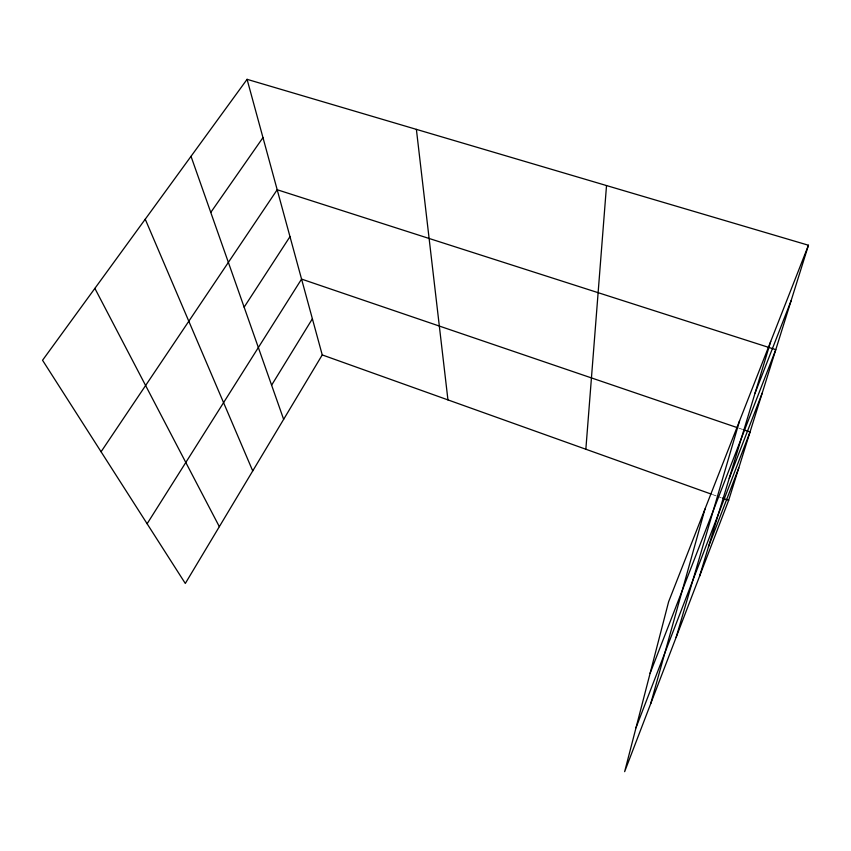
<?xml version="1.0" encoding="UTF-8"?>
<svg xmlns="http://www.w3.org/2000/svg" width="851" height="851" viewBox="0 0 851 851"><rect width="100%" height="100%" fill="white"/><g stroke="black" fill="none" stroke-linecap="round" stroke-linejoin="round"><path stroke-width="0.64" stroke-dasharray="4.25 3.19" d="M738.859 428.17L742.593 429.436M712.393 494.516L716.148 495.856M717.404 496.314L721.148 497.654"/><path stroke-width="1.28" d="M585.85 449.243L606.518 185.561M650.696 703.692L704.979 509.026M676.141 637.335L739.583 420.798M699.565 576.223L770.729 341.411M808.45 245.237L668.641 601.689L624.645 771.666L728.658 500.335L808.45 245.237L247.077 79.334L42.55 360.26L185.305 583.456L322.242 354.92L247.077 79.334M636.005 727.743L750.039 431.978L743.827 429.861M708.5 546.746L738.796 467.922M729.233 478.315L762.188 393.119M650.1 673.311L775.782 349.665L277.192 189.741L101.078 451.764M755.071 393.056L791.09 300.733M271.607 385.173L312.381 318.785M147.117 523.759L301.562 279.096L737.626 427.745M244.141 307.168L289.978 236.652M210.771 212.42L262.97 137.617M322.242 354.92L711.149 494.069M722.403 498.101L728.658 500.335M94.876 288.383L219.335 526.663M145.244 219.207L252.726 470.922M191.018 156.329L283.638 419.341M416.384 129.373L447.945 399.896"/></g></svg>
